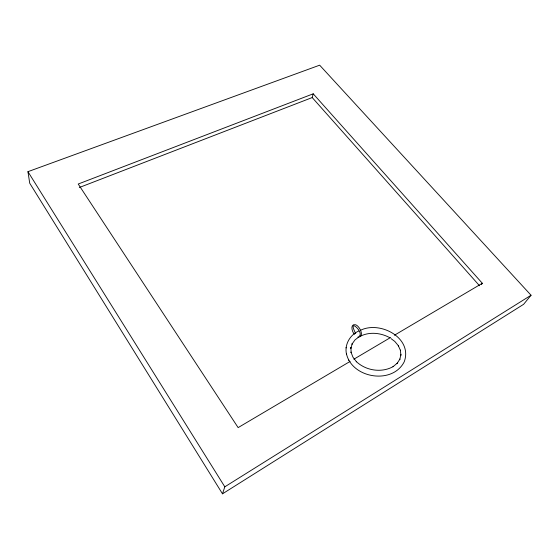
<?xml version="1.0" encoding="UTF-8"?>
<svg xmlns="http://www.w3.org/2000/svg" width="559" height="559" viewBox="0 0 559 559"><rect width="100%" height="100%" fill="white"/><g stroke="black" fill="none" stroke-linecap="round" stroke-linejoin="round"><path stroke-width="0.84" d="M346.58 354.476C344.099 344.966 349.976 334.701 358.85 330.991M79.315 187.517L312.208 97.559L313.222 93.807L482.333 283.273L481.446 284.531M222.496 493.821L224.816 486.819L531.05 295.236L319.664 65.179L27.95 171.676L29.725 183.212L222.496 493.821L523.608 304.32L531.05 295.236M358.752 337.021L354.986 339.921L351.953 344.176L352.233 343.743L350.786 348.55L350.905 347.453L351.15 352.554L350.968 352.058L352.939 357.145L356.523 361.813L356.272 361.554C365.963 370.722 381.615 373.146 393.333 366.522L392.998 366.704L397.386 363.077L397.086 363.462L399.937 359.032L399.755 359.556L400.922 354.623L400.908 355.182L400.356 350.074L400.503 350.563L398.274 345.588L398.539 345.923L394.766 341.395L391 338.607M350.088 361.435L238.134 427.607L78.218 184.023L313.222 93.807M353.847 359.213L390.664 337.454M394.423 335.232L482.333 283.273M360.667 336.078C369.813 331.571 380.972 332.871 389.749 337.678M360.422 330.327C379.903 320.496 412.905 337.867 404.269 361.694C392.628 385.018 351.695 378.415 346.37 353.442M359.416 336.036C364.035 331.892 346.846 316.715 355.699 333.499M357.921 337.056C365.09 337.419 359.758 325.757 355.433 324.73C349.857 323.563 351.967 332.235 354.532 334.31M312.208 97.559L479.538 285.761M27.95 171.676L224.816 486.819M348.669 359.975L348.837 360.422M346.119 347.377L346.14 347.936"/></g></svg>
